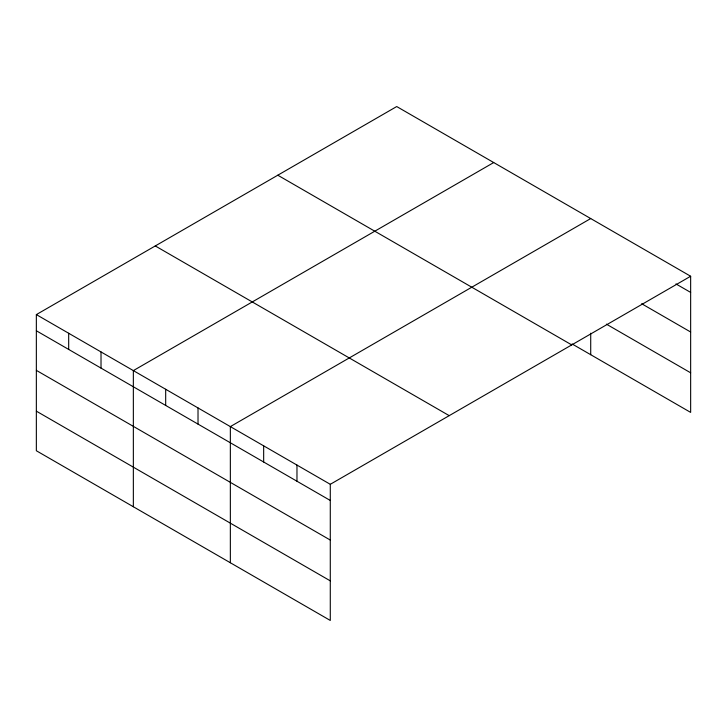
<?xml version="1.0" encoding="UTF-8"?>
<svg xmlns="http://www.w3.org/2000/svg" width="727" height="727" viewBox="0 0 727 727"><rect width="100%" height="100%" fill="white"/><g stroke="black" fill="none" stroke-linecap="round" stroke-linejoin="round"><path stroke-width="1.09" d="M572.094 343.953L690.65 412.4L690.65 276.251L396.715 106.551L36.35 314.6L36.35 450.749L330.285 620.449L330.285 484.309L36.35 314.6M493.715 162.548L133.35 370.606L133.35 506.746M590.715 218.554L230.35 426.604L230.35 562.753M330.285 484.309L690.65 276.251M675.956 283.93L690.65 292.408M641.659 303.722L690.65 332.012M606.391 324.151L690.65 372.806M277.796 175.207L571.731 344.907M155.269 245.944L449.204 415.644M36.35 330.767L330.285 500.467M36.35 370.361L330.285 540.061M36.35 411.155L330.285 580.855M590.715 333.202L590.715 354.703M296.97 465.071L296.97 481.238M263.665 445.842L263.665 461.999M198.017 407.938L198.017 424.105M165.683 389.272L165.683 405.43M101.017 351.941L101.017 368.098M68.683 333.266L68.683 349.433"/></g></svg>
